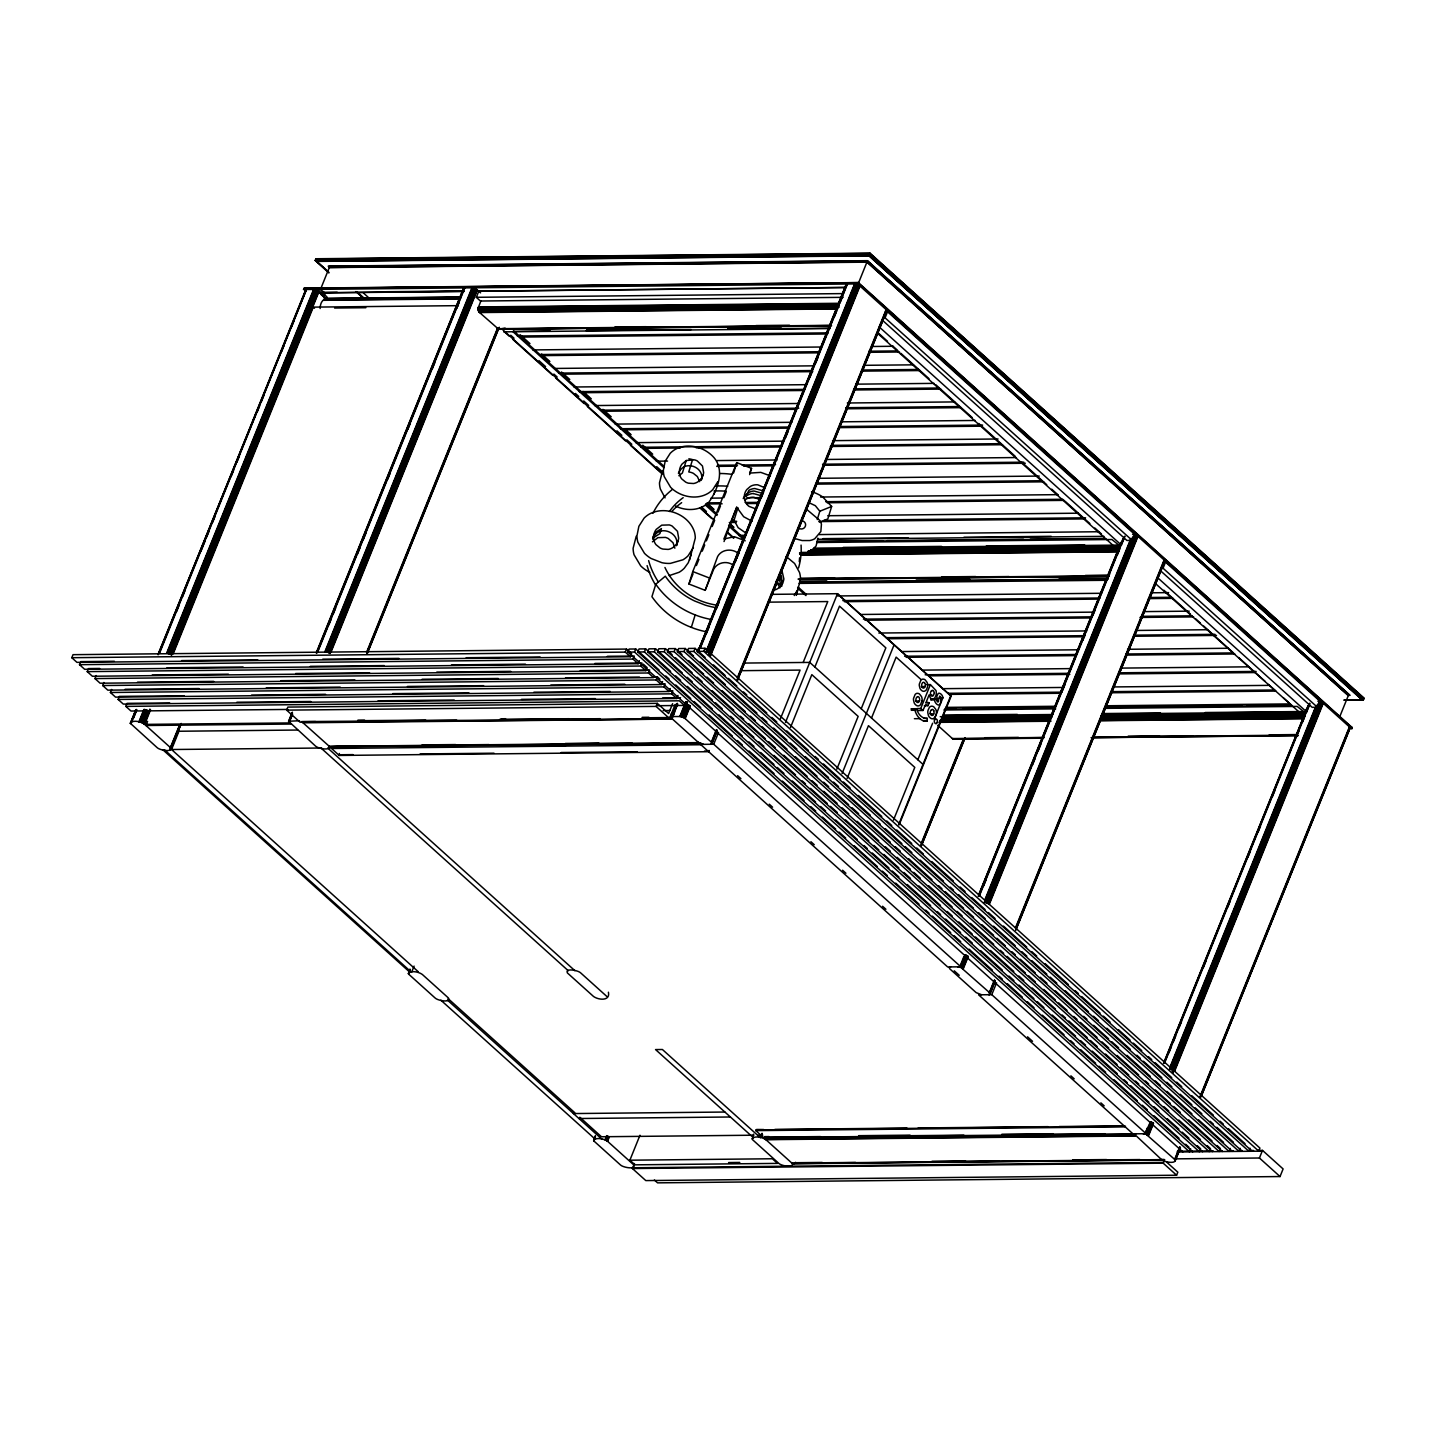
<?xml version="1.0" encoding="UTF-8"?>
<svg xmlns="http://www.w3.org/2000/svg" width="1436" height="1436" viewBox="0 0 1436 1436"><rect width="100%" height="100%" fill="white"/><g stroke="black" fill="none" stroke-linecap="round" stroke-linejoin="round"><path stroke-width="1.5" d="M796.639 591.363L796.316 595.366M830.08 325.954L498.705 329.293L478.852 311.899L478.188 307.914L480.97 300.752M799.888 553.919L1117.818 550.706L1117.657 546.165L813.171 549.234M1101.609 719.633L1303.116 717.605L1302.955 713.046L1103.099 715.074M923.456 721.249L927.082 721.213L927.243 718.341L923.617 718.377M316.405 261.514L315.884 258.749L870.019 253.149L1364.2 698.237L1362.836 700.05L1344.006 700.086M320.946 288.277L329.293 267.581L328.252 266.127L867.488 260.67L1350.037 695.293L1348.314 695.545L1339.896 716.331M676.553 545.465C679.641 533.815 662.606 525.432 655.085 534.677A15.958 14.683 17.1 0 0 652.626 538.644M781.758 586.301L781.83 581.634L780.143 577.344M782.512 583.806L781.13 575.19L779.586 580.18L781.238 586.462M328.736 745.984C331.483 751.028 318.236 748.748 315.543 746.11L288.582 721.249L299.532 720.746M700.678 743.094L698.578 742.627L671.743 718.413L671.474 713.423M691.111 554.547L688.329 562.643L684.308 568.207A27.517 25.345 17.1 0 1 679.102 572.282L669.194 575.621M700.947 744.745L331.519 748.479L339.237 755.444L708.666 751.71L709.043 750.4M857.597 283.915L858.207 282.443L1352.209 727.621L1351.779 729.003L857.597 283.915L303.445 289.516L305.635 288.169M937.331 722.057L937.008 722.846A2.1 1.418 89.4 0 1 936.398 723.439M858.189 282.587L304.217 288.151M701.648 479.57L702.545 475.406L701.001 480.396M686.228 460.525L681.974 464.133A15.419 14.198 17.1 0 0 679.479 470.326L679.39 472.588A13.068 12.027 17.1 0 0 680.072 475.926A11.147 10.249 17.1 0 0 681.759 478.96L685.708 482.137A14.647 13.48 17.1 0 0 688.382 483.178L693.48 483.519A11.147 10.267 17.1 0 0 696.819 482.442A13.068 12.027 17.1 0 0 699.637 480.468L700.427 479.642A15.419 14.198 17.1 0 0 702.814 475.819A14.45 13.301 17.1 0 0 703.622 472.57L702.473 466.018L697.268 460.902A14.557 13.409 17.1 0 0 694.593 459.861L686.228 460.525L682.387 473L678.851 475.729M692.601 459.448L688.759 471.941L690.752 472.336A14.557 13.409 17.1 0 1 693.426 473.377L697.375 476.555L699.691 481.652M716.259 607.661A70.22 64.656 17.1 0 1 705.273 605.13L694.629 600.984A70.202 64.638 17.1 0 1 680.341 592.153A72.931 67.151 17.1 0 1 665.299 576.195L655.785 584.219L651.926 596.694A81.511 75.049 17.1 0 0 666.627 612.759A83.88 77.221 17.1 0 0 669.104 614.77A81.296 74.852 17.1 0 0 688.311 626.168L694.36 628.519A81.313 74.869 17.1 0 0 706.763 631.858M676.535 545.608L677.81 541.462A14.952 13.768 17.1 0 0 678.672 538.087L677.469 531.302L672.084 526.007A15.114 13.911 17.1 0 0 669.302 524.93L661.727 525.163L656.252 529.363A15.958 14.683 17.1 0 0 653.577 536.938L653.577 538.123A13.498 12.439 17.1 0 0 654.277 541.551A11.542 10.626 17.1 0 0 656.019 544.693L660.111 547.996A15.15 13.947 17.1 0 0 662.876 549.073L668.153 549.414A11.542 10.626 17.1 0 0 671.617 548.301A13.534 12.457 17.1 0 0 674.525 546.272L676.105 544.495A15.904 14.629 17.1 0 0 677.81 541.462M689.549 559.986L695.293 538.051A26.997 24.843 17.1 0 0 694.324 531.643C688.598 514.196 665.281 505.292 649.269 514.106A27.535 25.345 17.1 0 0 644.1 518.127L638.876 526.312L636.956 535.808A28.074 25.848 17.1 0 0 637.889 542.269L644.495 553.345A31.125 28.648 17.1 0 0 651.118 558.496L661.96 562.715A30.497 28.092 17.1 0 0 670.343 563.397L682.944 559.789A27.517 25.345 17.1 0 0 688.149 555.714L693.391 547.511M675.62 506.082C684.362 510.354 695.311 510.983 703.927 506.028A26.638 24.52 17.1 0 0 708.953 502.079C717.569 489.999 725.018 470.649 714.015 457.653C704.771 447.081 687.88 442.324 675.225 449.396A26.566 24.466 17.1 0 0 670.235 453.291L665.191 461.189L663.342 470.362A27.122 24.968 17.1 0 0 664.24 476.608L670.612 487.307A30.102 27.715 17.1 0 0 677.02 492.297C686.193 497.7 698.327 498.974 707.769 493.535A26.638 24.52 17.1 0 0 712.794 489.604L717.856 481.67M732.252 564.474C726.095 560.704 717.39 562.625 713.8 568.979L705.166 590.34L688.939 584.021L692.78 571.546L736.794 462.625L751.549 468.369L749.628 474.616M733.581 473.036L736.794 462.625M691.326 627.388L695.168 614.913L692.17 613.693A81.296 74.852 17.1 0 1 672.945 602.294A83.88 77.221 17.1 0 1 670.468 600.284A81.511 75.049 17.1 0 1 655.767 584.219M705.166 590.34L717.641 556.504C721.662 549.27 731.821 548.211 738.068 553.183L740.653 547.69M724.031 541.551L736.704 507.213L743.651 516.709L752.105 521.268M745.625 532.846L738.122 527.658L734.083 520.173L737.942 507.698M735.519 561.512L737.44 555.265M817.246 519.563L819.812 511.234L815.361 505.705L809.312 502.833M796.657 594.576L800.48 578.87A27.015 24.879 17.1 0 0 799.511 572.461L794.593 563.468L786.156 556.468M811.555 491.794L815.092 492.925A35.738 32.902 17.1 0 1 822.595 496.856L831.659 506.459L827.818 518.935L819.92 522.13M867.47 260.76L858.584 282.838M868.96 255.931L870.019 253.149M339.237 755.444L339.363 753.487M708.953 751.028L704.466 751.064M714.015 494.163L714.931 491.507M867.218 261.478L329.149 266.773M71.8 657.706L73.039 654.672L626.509 649.072L631.66 653.703L630.44 656.755L76.952 662.355L71.8 657.706L625.288 652.124L630.44 656.755M639.379 660.668L638.158 663.719L84.67 669.302L79.518 664.671L80.757 661.619L114.359 661.278M643.238 664.15L647.097 667.614L645.877 670.666L92.389 676.248L87.237 671.617L88.476 668.584L99.676 668.458M94.973 678.582L648.444 672.981L653.595 677.612L100.107 683.213L94.973 678.582L96.194 675.53M662.552 681.526L661.314 684.577L107.826 690.16L102.692 685.528L103.913 682.477M670.271 688.49L669.032 691.524L115.562 697.124L110.41 692.493L111.631 689.442M677.989 695.437L676.769 698.488L123.281 704.071L118.129 699.44L119.367 696.388L184.346 695.742M287.864 709.438L130.999 711.035L125.847 706.386L127.086 703.353L169.663 702.922M130.299 723.098C132.704 719.759 140.854 721.482 144.264 724.031L170.417 747.582C173.146 752.626 159.917 750.346 157.224 747.707L130.407 723.349L135.792 709.689M158.014 654.475L306.478 289.48L159.468 653.38M130.407 723.349L136.079 709.599M158.122 654.726L305.778 289.569M130.568 723.6L136.402 709.546M159.091 653.398L306.119 289.516M131.735 722.003L136.779 709.528M133.602 717.928L136.115 711.682M176.448 611.88L178.962 605.633M182.318 597.322L184.849 591.076M200.807 551.568L205.007 541.175M206.676 537.01L209.207 530.781M212.564 522.453L215.095 516.224M231.052 476.716L233.565 470.47M236.922 462.159L239.453 455.912M257.098 412.258L259.611 406.011M261.298 401.865L263.811 395.618M281.456 351.946L283.969 345.717M291.544 326.995L294.057 320.766M138.861 721.931L143.905 709.456M166.594 653.308L313.604 289.408L316.459 290.018L319.007 291.508L172.841 653.326M139.274 721.949L144.318 709.456M167.007 653.326L314.035 289.426M139.723 721.985L144.767 709.51M167.456 653.362L314.484 289.48M140.207 722.075L145.251 709.599M167.922 653.452L314.951 289.569M140.692 722.2L145.736 709.725M168.425 653.577L315.453 289.677M141.195 722.344L146.239 709.869M168.927 653.721L315.956 289.839M141.697 722.523L146.741 710.048M169.43 653.901L316.459 290.018M142.2 722.739L147.244 710.264M169.915 654.116L316.943 290.216M142.685 722.972L147.711 710.497M170.399 654.349L317.428 290.449M143.133 723.205L148.177 710.73M170.848 654.601L317.877 290.7M143.546 723.475L148.59 711M171.279 654.852L318.289 290.969M143.941 723.744L149.811 709.187M171.656 655.121L318.684 291.239M144.264 724.031L150.152 709.474M150.547 709.869L144.677 724.39L289.821 722.936M173.2 653.811L313.281 307.124L458.407 305.653M147.585 721.357L145.916 725.503L291.041 724.049M324.374 296.337L324.985 294.811M320.138 308.525C320.533 292.208 337.747 303.84 316.638 289.39L317.859 287.918L324.213 292.37M170.417 747.582L179.662 724.713M169.753 749.736L179.949 724.983M170.13 749.718L180.164 725.252M170.453 749.664L181.169 723.439M170.74 749.574L181.277 723.69M418.163 971.651L171.548 749.52L178.926 731.247L297.683 730.044M315.633 721.572L302.206 721.716L303.014 722.793L672.443 719.059L300.016 722.182L286.644 710.138L287.864 707.086L657.293 703.353L668.62 713.548L672.622 703.658M288.582 721.249L292.064 712.543M316.315 652.644L463.451 288.349L464.815 287.882L317.787 651.782M288.726 721.752L292.441 712.256M316.441 653.129L463.828 288.062M288.887 722.003L292.244 713.692M316.62 653.38L464.115 287.972M289.695 720.423L292.477 713.961M317.41 651.8L464.438 287.9M290.072 720.405L292.585 714.159M328.88 624.822L331.411 618.593M333.08 614.428L335.611 608.2M357.456 554.134L359.969 547.888M363.326 539.577L365.857 533.33M387.702 479.265L390.215 473.036M407.86 429.364L410.373 423.135M432.218 369.07L434.749 362.823M456.594 308.758L459.107 302.529M324.913 651.711L471.941 287.81L476.196 289.103L480.611 292.854M325.326 651.729L472.354 287.828M325.775 651.764L472.803 287.882M326.259 651.854L473.288 287.972M326.744 651.98L473.772 288.08M327.246 652.124L474.275 288.241M327.749 652.303L474.777 288.421M328.252 652.518L475.28 288.618M328.736 652.752L475.747 288.851M329.185 653.003L476.196 289.103M329.598 653.254L476.626 289.372M329.975 653.524L477.003 289.641M331.16 651.729L477.344 289.91M843.147 297.342L480.432 301.021L476.321 297.306L478.78 291.221M366.557 652.411L497.61 328.018M366.826 652.68L497.897 328.305M367.06 652.967L498.166 328.09M367.221 653.218L498.759 327.929M367.329 653.488L499.261 327.246M408.291 973.482C410.696 970.144 418.845 971.867 422.274 974.416L448.409 997.966C451.155 1003.01 437.908 1000.73 435.216 998.092L408.793 974.272L409.942 969.085M408.398 973.734L410.068 969.569M408.56 973.985L410.247 969.838M414.089 966.105L411.558 972.334L164.476 749.789M625.288 652.124L626.509 649.072M1182.833 1151.887L627.927 652.088L629.147 649.054L635.753 648.982L659.088 670.002M627.927 652.088L634.515 652.034L635.753 648.982M79.518 664.671L633.007 659.07L634.227 656.037L607.338 656.306M1192.742 1151.798L637.817 651.998L639.056 648.946L645.644 648.875L670.648 671.402M637.817 651.998L644.423 651.926L645.644 648.875M87.237 671.617L640.725 666.035L641.964 662.983L594.899 663.45M1202.632 1151.69L647.708 651.89L648.946 648.839L655.534 648.785L682.208 672.802M647.708 651.89L654.313 651.818L655.534 648.785M648.444 672.981L649.682 669.93L580.216 670.648M1212.523 1151.582L657.616 651.8L658.837 648.749L665.442 648.677L672.102 654.69M688.939 584.021L693.085 573.754M696.406 565.533L698.901 559.376M702.222 551.155L704.717 544.98M706.368 540.869L708.863 534.713M712.184 526.491L714.679 520.317M718 512.096L720.495 505.939M723.816 497.718L726.311 491.543M657.616 651.8L664.204 651.729L665.442 648.677M102.692 685.528L656.162 679.946L657.401 676.894L659.968 679.21M1222.431 1151.493L667.507 651.693L668.727 648.641L675.333 648.587L681.992 654.583M667.507 651.693L674.094 651.621L675.333 648.587M1232.321 1151.385L677.397 651.585L678.636 648.551L685.223 648.48L693.552 655.983M751.549 468.369L749.628 473.108L760.775 472.372L770.45 475.89M110.41 692.493L663.899 686.893L665.119 683.841L660.632 683.895M286.644 710.138L656.072 706.404L657.293 703.353M736.704 507.213L723.852 539.021L734.388 536.705L744.063 540.349M677.397 651.585L684.003 651.531L685.223 648.48M1242.212 1151.295L687.288 651.495L688.526 648.444L695.114 648.372L705.112 657.383M118.129 699.44L671.617 693.839L672.838 690.806L668.368 690.842M687.288 651.495L693.893 651.423L695.114 648.372M697.196 651.388L698.417 648.354L705.022 648.282L1259.928 1148.082L1258.708 1151.116L703.784 651.334L697.196 651.388L1252.102 1151.187M671.204 717.39L676.374 704.52M698.093 650.849L846.073 284.472L847.437 284.023L700.409 647.905M671.348 717.874L677.236 703.317M697.752 652.249L846.45 284.202M671.51 718.144L677.397 703.586M698.022 652.159L846.737 284.095M677.361 704.071L671.743 718.413L671.294 717.049L672.694 716.528L680.682 716.528L684.505 718.018L711.646 742.394L712.148 743.633L710.694 744.279M700.032 647.941L847.06 284.041M672.694 716.528L677.738 704.053M672.03 718.7L674.543 712.453M706.476 633.438L708.989 627.209M716.546 608.487L719.077 602.258M736.704 558.586L739.235 552.339M761.08 498.274L763.593 492.045M785.438 437.98L787.969 431.733M809.796 377.668L812.327 371.439M815.684 363.129L818.197 356.882M834.172 317.374L836.685 311.127M840.042 302.816L842.573 296.588M703.784 651.334L705.022 648.282M679.82 716.456L685.69 701.899M705.866 651.998L854.564 283.951L857.4 284.543L859.967 286.051L710.425 656.18M680.233 716.474L686.103 701.917M706.279 652.016L854.976 283.969M680.682 716.528L686.57 701.971M706.727 652.07L855.425 284.005M681.149 716.618L687.036 702.06M707.194 652.141L855.91 284.095M681.651 716.726L687.521 702.168M707.697 652.267L856.394 284.22M682.154 716.887L687.198 704.412M708.199 652.429L856.897 284.364M682.656 717.067L687.7 704.591M708.702 652.608L857.4 284.543M683.141 717.264L688.185 704.789M708.343 654.888L857.902 284.759M683.626 717.497L688.67 705.022M708.828 655.121L858.369 284.992M684.075 717.749L689.118 705.273M710.12 653.29L858.818 285.243M684.505 718.018L689.549 705.543M709.707 655.624L859.249 285.495M684.882 718.287L689.926 705.812M710.084 655.911L859.625 285.764M685.223 718.556L690.249 706.081M606.746 996.369L580.593 972.818C577.9 970.18 564.671 967.9 567.399 972.944L593.553 996.494C598.866 1000.264 610.444 1001.089 608.415 992.204M711.358 742.107L716.402 729.632M737.404 677.648L886.12 309.602L886.892 311.127L885.438 311.774M711.646 742.394L716.69 729.919M737.422 678.815L886.389 309.889M711.879 742.663L716.923 730.188M737.081 680.287L886.622 310.158M711.412 744.189L717.085 730.457M737.242 680.556L886.784 310.427M711.897 743.974L717.192 730.709M737.35 680.808L886.892 310.679M957.812 966.841L960.648 967.451L965.692 954.976L960.846 966.805L947.652 966.949L700.535 744.386L713.728 744.243L718.538 732.378M593.589 1140.363C595.994 1137.043 604.143 1138.748 607.554 1141.297L633.707 1164.847C636.435 1169.891 623.206 1167.612 620.514 1164.991L594.073 1141.153L595.348 1135.571M593.696 1140.615L595.366 1136.45M593.858 1140.884L595.527 1136.72M604.987 1139.807L606.674 1135.643M605.489 1140.005L607.177 1135.84M605.974 1140.238L607.643 1136.073M606.423 1140.489L608.092 1136.325M606.836 1140.74L608.523 1136.594M607.231 1141.028L608.9 1136.863M607.554 1141.297L609.241 1137.132M780.394 718.826L800.085 670.091L740.707 670.684M803.155 662.481L827.764 601.558L768.404 602.151M785.474 722.452L837.493 593.696L951.17 696.065L899.133 824.82M790.5 727.46L811.825 674.651L858.154 716.385L836.829 769.175M814.894 667.04L839.521 606.136L885.85 647.851L861.223 708.774M629.883 1160.198L772.371 1158.762L777.522 1163.393L635.035 1164.829L629.883 1160.198L639.971 1135.23M1166.499 1161.975L1177.825 1172.189L1176.605 1175.222L645.805 1180.589L632.432 1168.545L634.461 1163.519M842.052 773.627L894.072 644.872M847.114 778.456L868.457 725.665L914.786 767.38L893.443 820.189M871.526 718.036L896.136 657.132L920.961 679.479M917.101 708.54L920.727 708.504L930.384 684.595L935.913 690.429A4.9 3.285 89.4 0 1 936.254 691.937L936.218 694.073A6.641 4.47 89.4 0 1 935.859 695.67A7.126 4.793 89.4 0 1 934.692 697.896L934.387 698.237A5.672 3.805 89.4 0 1 933.436 698.973L930.582 698.417L929.074 694.952L926.256 701.935L929.2 702.886L927.943 705.686L924.317 705.722M917.514 710.533L922.935 710.479L925.376 705.076A3.141 2.1 89.4 0 1 926.005 704.681L927.943 705.686M751.908 1138.766C754.438 1135.553 762.426 1137.115 765.891 1139.699L792.026 1163.25C794.772 1168.276 781.525 1166.032 778.833 1163.393L752.41 1139.556L753.577 1134.153M1132.95 1133.83L978.58 994.807L991.773 994.681L1146.143 1133.704L763.521 1137.563L755.803 1130.617L756.557 1129.468L763.701 1129.54M761.906 1133.435L760.218 1137.599L662.409 1049.501L655.552 1049.572L753.361 1137.671M760.488 1137.599L762.157 1133.435M917.855 759.77L932.628 723.223M934.262 719.167L942.465 698.847M898.667 824.641L950.686 695.868L837.439 593.876M921.409 843.022L963.412 739.055M920.853 845.391L963.7 739.343M921.086 845.66L963.933 739.612M921.248 845.93L964.938 737.799M921.732 845.014L965.046 738.05M1118.249 544.621L1111.913 539.523L816.725 542.503M978.616 895.005L1119.883 545.267M978.275 896.387L1120.726 544.065M978.544 896.297L1123.042 538.644M978.867 896.244L1123.383 538.59M979.244 896.226L1124.585 536.49M983.624 885.904L986.137 879.658M1002.113 840.15L1006.313 829.757M1007.982 825.61L1010.513 819.364M1032.358 765.298L1034.871 759.07M1038.228 750.741L1040.759 744.512M1062.604 690.447L1065.117 684.2M1082.762 640.528L1085.275 634.299M1092.85 615.577L1095.363 609.349M1107.12 580.234L1109.651 574.005M1117.208 555.283L1119.721 549.037M813.943 548.139L1121.39 545.07L1124.98 536.184M984.701 900.3L1130.886 538.482M984.27 902.4L1131.299 538.5M984.719 902.454L1131.747 538.554M985.204 902.526L1133.058 536.561M959.643 967.11L963.843 956.717M985.688 902.652L1134.637 534.318L887.52 311.738L885.061 317.841L1132.178 540.403L1126.901 540.457L883.104 320.874M960.145 967.272L965.189 954.796M986.191 902.813L1135.391 534.928L1137.958 536.436L989.26 904.483M986.694 902.993L1135.391 534.928M988.704 994.663L990.158 994.017L989.368 992.491L961.151 967.649L966.195 955.173M987.196 903.19L1135.894 535.143M961.617 967.882L966.661 955.407M987.663 903.423L1136.379 535.377M962.084 968.133L967.11 955.658M988.13 903.675L1136.827 535.628M962.497 968.402L967.541 955.927M988.542 903.926L1137.24 535.879M962.874 968.672L967.918 956.197M988.919 904.213L1137.617 536.149M963.215 968.941L968.259 956.466M989.368 992.491L994.412 980.016M1015.414 928.033L1164.111 559.986L1164.901 561.512L1163.824 562.122M989.655 992.779L994.681 980.303M1015.683 928.32L1164.399 560.273M989.081 994.645L994.915 980.573M1015.916 928.589L1164.614 560.543M989.404 994.574L995.076 980.842M1015.719 930.025L1164.793 560.812M989.907 994.358L995.184 981.093M1015.934 929.9L1164.883 561.063M991.773 994.681L996.584 982.798M1298.377 711.358L1155.316 583.429M1303.565 711.52L1297.211 706.422L1104.894 708.361M1163.555 1063.286L1308.07 705.632M1163.842 1063.178L1308.34 705.525M1164.165 1063.125L1309.506 703.389M1164.542 1063.107L1309.883 703.371M1168.922 1052.785L1171.435 1046.557M1173.122 1042.392L1175.635 1036.164M1178.992 1027.835L1181.523 1021.606M1203.368 967.541L1205.881 961.294M1227.726 907.229L1230.239 901M1247.884 857.328L1250.415 851.099M1257.972 832.377L1260.485 826.131M1272.26 797.034L1274.773 790.787M1296.618 736.722L1299.131 730.493M1302.506 722.164L1305.019 715.936M1102.13 714.015L1306.688 711.951L1309.56 704.843M1169.981 1067.199L1315.322 707.463M1169.568 1069.282L1316.579 705.399M1170.017 1069.335L1317.027 705.435M1170.484 1069.425L1318.356 703.443M1143.11 1133.74L1144.941 1134.009L1147.454 1127.763M1170.986 1069.533L1319.684 701.486L1320.689 701.827L1323.256 703.317L1174.558 1071.364M1317.458 707.284L1319.917 701.199L1165.511 562.122L1163.052 568.225L1317.458 707.284L1312.181 707.338L1161.096 571.259M1144.941 1134.009L1150.487 1121.678M1171.489 1069.694L1320.187 701.648M1145.443 1134.153L1150.936 1121.821M1171.991 1069.874L1320.689 701.827M1134.171 1133.937L1161.455 1159.516C1164.201 1162.173 1177.269 1164.363 1174.648 1159.39L1146.431 1134.548L1151.475 1122.072M1172.476 1070.089L1321.192 702.024M1146.915 1134.763L1151.959 1122.288M1172.117 1072.387L1321.658 702.258M1147.364 1135.014L1152.408 1122.539M1172.566 1072.638L1322.107 702.509M1147.795 1135.284L1152.839 1122.808M1172.997 1072.907L1322.538 702.778M1148.172 1135.553L1153.216 1123.078M1174.217 1071.094L1322.915 703.048M1148.513 1135.84L1153.539 1123.365M632.432 1168.545L1163.214 1163.178L1164.668 1159.57M1174.648 1159.39L1179.692 1146.915M1199.868 1096.996L1349.409 726.867L1350.181 728.393L1349.104 729.021M1174.935 1159.66L1179.979 1147.185M1200.137 1097.283L1349.678 727.154M1175.169 1159.947L1180.212 1147.454M1201.214 1095.471L1349.912 727.424M1175.33 1160.198L1180.374 1147.723M1201.376 1095.74L1350.073 727.693M1174.971 1161.383L1180.482 1147.974M1201.017 1096.907L1350.181 727.944M1190.659 1148.782L1189.439 1151.816L634.515 652.034M1230.257 1148.387L1229.019 1151.421L674.094 651.621M1240.148 1148.279L1238.909 1151.331L684.003 651.531M1250.038 1148.172L1248.817 1151.223L693.893 651.423M1174.451 1158.87L1259.426 1158.008L1262.513 1150.398L1283.102 1168.94L1280.032 1176.551L657.544 1182.851L654.367 1179.997M858.046 282.82L1352.173 728.016M662.517 471.116L659.483 482.837A27.122 24.968 17.1 0 0 660.38 489.084L665.048 497.861M636.256 536.149L633.114 548.283A28.074 25.848 17.1 0 0 634.048 554.745L640.653 565.82A31.125 28.648 17.1 0 0 647.277 570.972L649.808 572.336M798.578 588.347L794.252 595.545M846.073 284.472L846.486 285.908M675.243 704.376L669.445 718.449L656.072 706.404M1161.455 1159.516L1164.219 1159.606L792.026 1163.25L793.767 1163.824L795.616 1162.316M652.411 541.839L657.867 537.656L665.46 537.405A15.114 13.911 17.1 0 1 668.243 538.5L673.035 542.754L674.866 548.193M933.22 695.527L933.364 695.347A3.41 2.298 89.4 0 0 934.136 693.283M927.243 718.359A15.796 10.626 89.4 0 1 916.527 708.702L914.911 710.246L911.286 710.281M1363.428 699.853L869.408 254.71L315.31 260.311L328.629 272.427M744.62 500.284L746.487 498.938A12.296 11.308 17.1 0 1 750.902 497.377L752.105 497.251A10.321 9.513 17.1 0 1 754.008 497.323L760.308 499.764M305.509 289.659L305.15 290.826M933.938 718.305L933.167 718.664A6.282 4.218 89.4 0 1 932.377 718.772A6.677 4.487 89.4 0 1 930.761 718.323L929.613 717.39A6.857 4.613 89.4 0 1 928.464 715.577L927.8 712.794A6.157 4.146 89.4 0 1 927.853 711.269A5.69 3.823 89.4 0 1 928.033 710.335L929.415 707.374A6.049 4.057 89.4 0 1 930.295 706.62A5.564 3.752 89.4 0 1 931.443 706.189L932.646 706.297A7.18 4.829 89.4 0 1 933.849 706.925L935.751 709.366A6.067 4.075 89.4 0 1 936.272 710.982L936.434 712.13A6.067 4.075 89.4 0 1 936.398 713.836A5.582 3.752 89.4 0 1 936.218 714.572L935.285 716.887A5.708 3.841 89.4 0 1 934.818 717.533M954.832 738.876L952.391 738.553L937.726 725.342M819.812 511.234L831.659 506.459M930.851 700.104L936.416 699.296L936.81 700.678A3.375 2.28 89.4 0 0 937.564 701.791A1.939 1.31 89.4 0 0 937.995 702.024L938.713 700.965L937.277 698.488A3.698 2.477 89.4 0 1 936.882 697.429A2.944 1.975 89.4 0 1 936.775 696.55L938.157 693.516A3.59 2.405 89.4 0 1 938.947 693.265A4.811 3.231 89.4 0 1 939.754 693.373L940.024 693.48A6.444 4.344 89.4 0 1 941.047 694.144A7.88 5.295 89.4 0 1 942.321 695.76L943.093 697.824L937.582 698.596M1362.997 700.014L869.193 255.267L315.507 260.849M923.33 682.369L923.689 682.369A2.477 1.669 89.4 0 1 924.335 682.674M498.705 329.293L505.149 328.108M950.686 966.913L949.232 967.559L949.735 968.797L976.175 992.635L981.578 994.735M1135.984 1133.812L1134.53 1134.458L1135.32 1135.966L765.891 1139.699L764.562 1136.63L769.032 1136.594M315.758 259.054L869.893 253.454L1364.074 698.542M315.328 260.167L869.498 254.441L1363.626 699.655M315.884 261.226L869.049 255.644L1362.459 700.05M316.225 261.424L868.977 255.841L1362.279 700.014M328.772 266.396L867.398 260.957L1349.463 695.15M329.293 267.06L867.164 261.621L1348.637 695.275M329.329 267.455L867.057 261.89L1348.314 695.545L866.949 262.16L329.293 267.581M303.911 288.421L858.118 282.623M303.858 288.528L857.992 282.928M321.502 292.388L337.191 292.226M386.481 291.723L462.643 290.969M319.725 292.747L462.93 291.311M476.357 291.167L845.535 287.433M318.433 292.926L464.205 291.454M476.483 291.239L845.966 287.505M325.523 298.365L460.202 297.037M324.823 298.616L461.028 297.234M324.5 298.832L461.225 297.575M476.321 297.306L843.506 293.59M324.195 299.119L460.382 297.755M323.908 299.478L460.112 298.096M323.674 299.873L459.879 298.491M323.459 300.303L459.897 298.921M334.606 308.022L365.857 307.717M478.475 306.927L839.198 303.283M478.314 307.412L838.786 303.768M478.188 307.914L838.66 304.27M478.116 308.435L838.588 304.791M478.08 308.973L838.552 305.329M478.098 309.494L838.57 305.868M478.17 310.032L838.642 306.389M478.278 310.535L838.75 306.891M478.421 311.02L838.893 307.394M478.619 311.486L836.865 307.86M478.852 311.899L837.098 308.273M479.121 312.258L837.367 308.632M479.427 312.563L837.655 308.937M614.859 327.013L646.2 326.69M755.91 325.577L789.495 325.236M497.341 328.7L830.941 325.326M497.664 328.952L831.264 325.577M498.005 329.131L831.606 325.757M609.205 329.329L615.918 329.275M750.095 327.911L756.808 327.839M586.857 329.831L615.936 329.454M727.747 328.413L756.826 328.036M586.785 330.101L640.456 329.562M727.675 328.682L781.346 328.126M514.483 331.357L550.257 330.998M586.05 330.621L691.147 329.562M729.165 329.185L827.567 328.18M503.677 331.842L830.17 328.557M517.391 336.006L828.231 332.865M521.16 337.083L827.513 333.978M532.846 349.917L821.32 347.009M872.747 346.489L892.869 346.273M540.223 354.53L819.759 351.712M868.96 351.21L898.021 350.923M541.749 355.625L819.041 352.825M870.467 352.305L899.546 351.999M555.66 368.442L812.83 365.839M864.275 365.318L913.458 364.834M558.568 373.109L811.268 370.542M862.713 370.021L918.609 369.465M564.563 374.15L812.794 371.637M861.995 371.134L920.135 370.56M574.023 387.002L806.583 384.668M855.784 384.166L934.064 383.376M579.175 391.651L805.022 389.371M854.223 388.869L939.198 388.007M582.926 392.71L804.322 390.484M853.505 389.982L940.724 389.102M594.612 405.562L798.111 403.498M847.312 402.995L954.653 401.918M601.989 410.175L798.793 408.183M845.75 407.698L959.787 406.55M603.515 411.252L795.831 409.314M847.276 408.793L961.312 407.644M615.2 424.105L791.864 422.31M841.065 421.825L975.241 420.461M620.352 428.736L788.059 427.048M839.504 426.528L982.619 425.074M626.347 429.777L789.585 428.125M838.786 427.641L981.901 426.187M635.789 442.647L783.392 441.157M832.575 440.655L998.056 438.985M640.941 447.278L781.83 445.86M833.257 445.339L1000.982 443.652M644.692 448.355L680.485 447.996M696.137 447.835L781.112 446.973M830.313 446.47L1002.49 444.729M656.378 461.189L667.56 461.082M716.761 460.579L777.145 459.969M826.346 459.466L1016.419 457.546M717.444 465.264L737.565 465.067M742.035 465.013L775.584 464.672M822.541 464.205L1023.796 462.177M716.726 466.377L736.847 466.179M743.561 466.108L772.622 465.803M824.067 465.282L1025.322 463.254M817.856 478.314L1039.251 476.07M816.294 483.017L1042.159 480.737M815.576 484.129L1043.685 481.832M710.982 498.148L722.164 498.041M746.756 497.789L760.183 497.646M820.548 497.035L1057.596 494.648M707.176 502.869L720.603 502.744M745.194 502.492L758.621 502.349M825.7 501.685L1062.748 499.279M706.476 503.982L722.129 503.821M746.72 503.569L757.903 503.462M827.226 502.762L1064.273 500.374M827.728 515.721L1078.185 513.19M732.252 521.376L736.722 521.322M823.941 520.442L1085.58 517.804M729.291 522.507L736.004 522.435M818.753 521.609L1084.862 518.917M738.75 535.377L745.446 535.305M819.256 534.569L1098.773 531.733M823.079 538.644L908.055 537.782M963.969 537.226L1051.188 536.328M817.694 539.272L1103.925 536.364M817.748 541.354L882.601 540.708M887.071 540.654L1023.491 539.272M1030.204 539.218L1103.997 538.464M817.102 541.605L1105.576 538.68M843.201 547.403L941.585 546.398M986.317 545.949L1084.701 544.962M810.766 549.737L1117.495 546.631M810.64 550.239L1117.37 547.134M808.324 550.778L1117.298 547.672M808.288 551.316L1117.262 548.193M808.306 551.855L1117.298 548.731M801.665 552.447L1117.352 549.27M799.529 552.986L1117.459 549.773M799.69 553.47L1117.621 550.257M800.121 554.332L1118.052 551.119M800.39 554.709L1118.321 551.496M800.678 555.014L1118.608 551.801M801.055 578.313L834.639 577.972M942.124 576.895L975.708 576.554M1085.401 575.441L1107.802 575.226M800.785 578.672L867.954 577.99M941.837 577.236L1009.005 576.554M1085.131 575.782L1107.515 575.567M799.96 578.834L1108.933 575.71M798.039 579.103L1108.789 576.213M798.739 579.408L1108.43 576.303M799.942 581.131L826.777 580.862M916.222 579.965L969.892 579.408M1059.337 578.511L1106.294 578.044M799.565 582.047L1108.161 578.923M799.87 582.28L1106.223 579.175M799.152 583.393L1105.523 580.288M771.06 594.36L837.493 593.696M837.673 595.958L1101.556 593.283M1150.739 592.799L1168.635 592.619M842.824 600.589L1099.994 598.004M1149.177 597.502L1171.543 597.268M844.332 601.684L1099.276 599.099M1148.477 598.615L1173.068 598.363M860.505 614.482L1093.065 612.131M1144.492 611.61L1189.223 611.162M863.413 619.131L1091.504 616.834M1142.93 616.313L1192.131 615.811M864.939 620.226L1090.786 617.947M1139.987 617.444L1193.657 616.906M878.85 633.043L1086.819 630.942M1136.02 630.458L1207.586 629.722M886.227 637.656L1083.031 635.681M1134.458 635.161L1214.964 634.335M887.753 638.751L1084.539 636.758M1133.74 636.274L1216.489 635.43M901.682 651.567L1078.346 649.79M1127.547 649.287L1228.175 648.264M181.582 660.596L257.78 659.824M322.759 659.178L398.957 658.406M466.179 657.724L540.115 656.988M904.59 656.234L1076.785 654.493M1125.986 653.99L1233.327 652.913M906.116 657.311L1076.067 655.606M1127.493 655.085L1234.834 653.99M166.899 667.776L243.097 667.004M310.32 666.34L384.256 665.586M451.478 664.904L525.432 664.168M743.794 663.073L809.76 662.409L923.007 764.401M152.216 674.956L228.396 674.202M295.636 673.52L369.573 672.766M436.795 672.084L510.749 671.348M922.271 670.109L1069.856 668.62M1121.301 668.099L1248.764 666.825M137.533 682.136L213.713 681.382M280.935 680.7L354.889 679.946M422.112 679.264L498.31 678.492M565.533 677.828L639.469 677.074M652.913 676.93L657.401 676.894M925.179 674.776L1068.294 673.322M1119.739 672.802L1256.141 671.438M928.93 675.835L1069.82 674.417M1119.021 673.915L1255.423 672.551M125.076 689.298L199.03 688.562M266.252 687.88L340.206 687.126M407.429 686.444L483.609 685.672M550.832 685.008L624.786 684.254M926.758 684.631L930.384 684.595M921.373 686.605L924.999 686.57M251.569 695.06L325.523 694.306M392.746 693.624L468.926 692.87M533.905 692.206L610.103 691.434M942.86 688.67L1063.609 687.449M1112.81 686.946L1269.352 685.367M948.011 693.301L1062.048 692.152M1111.249 691.649L1274.504 689.998M949.537 694.378L1061.348 693.265M1110.531 692.762L1276.03 691.093M236.886 702.24L310.822 701.486M378.045 700.804L454.243 700.05M521.465 699.368L595.419 698.614M662.642 697.932L680.556 697.752M929.738 695.383L933.364 695.347M941.208 698.56L940.849 697.393A2.926 1.975 89.4 0 0 940.203 696.478L940.059 696.352A2.19 1.472 89.4 0 0 939.593 696.155L939.431 697.86L943.093 697.824M125.847 706.386L679.336 700.804L684.487 705.435L657.598 705.704M930.995 699.35L936.416 699.296M915.773 701.055L919.399 701.019A3.303 2.226 89.4 0 0 919.704 699.709M925.574 702.922L929.2 702.886M1344.186 700.14L1363.303 699.924L869.301 254.98L315.364 260.58L328.916 272.966M945.552 707.392L1055.137 706.279M1106.564 705.758L1289.941 703.909M663.145 710.587L669.858 710.515M916.545 708.702L911.106 708.756A15.796 10.626 89.4 0 0 911.268 709.33M1233.614 705.561L1238.065 705.507M944.906 708.828L956.089 708.72M962.802 708.648L1054.491 707.733M1105.917 707.212L1242.32 705.83M1246.807 705.794L1289.295 705.363M946.486 709.043L1053.827 707.966M1105.253 707.445L1290.874 705.579M943.883 709.994L1055.693 708.863M930.097 713.925L933.705 713.889A3.303 2.226 89.4 0 0 934.01 712.579A2.836 1.903 89.4 0 0 933.992 711.771A2.657 1.777 89.4 0 0 933.831 711L933.723 710.766M357.833 720.208L364.547 720.136M501.128 718.772L505.598 718.718M642.179 717.336L648.892 717.264M357.977 720.692L425.72 720.154M499.602 719.418L568.997 718.718M642.341 717.82L671.438 717.533M943.524 715.164L1017.334 714.41M1102.31 713.566L1160.45 712.974M1205.181 712.525L1301.339 711.556M358.174 721.159L456.702 720.154M501.469 719.705L599.997 718.7M642.538 718.269L671.635 717.982M943.344 715.613L1052.929 714.518M301.452 721.608L672.138 718.754M940.221 716.708L1051.78 715.577M942.321 717.174L1052.032 716.061M1101.286 715.559L1302.793 713.53M942.195 717.677L1051.906 716.564M1101.161 716.061L1302.667 714.033M942.124 718.197L1051.834 717.085M1101.089 716.582L1302.596 714.554M914.391 718.7L919.812 718.646M942.088 718.736L1049.554 717.641M1101.053 717.12L1302.56 715.092M942.106 719.256L1049.572 718.179M1101.071 717.659L1302.578 715.613M942.178 719.795L1049.644 718.7M1101.143 718.179L1302.649 716.151M940.042 720.333L1049.752 719.221M1101.25 718.7L1302.757 716.654M940.203 720.818L1049.913 719.705M1101.412 719.185L1302.919 717.156M940.4 721.267L1050.111 720.154M940.634 721.68L1050.344 720.567M1099.599 720.064L1303.35 718.018M940.903 722.039L1050.613 720.926M1099.868 720.441L1303.601 718.377M938.947 722.362L1050.901 721.231M1100.155 720.746L1303.906 718.682M984.827 737.727L1018.411 737.386M1128.122 736.273L1159.48 735.95M1269.191 734.855L1296.044 734.568M986.801 738.05L1042.769 737.476M1127.852 736.614L1192.777 735.968M1271.147 735.16L1295.775 734.927M952.391 738.553L1044.187 737.619M1093.442 737.117L1297.193 735.07M952.714 738.804L1042.608 738.086M1091.055 737.655L1297.857 735.501M953.396 739.091L1042.967 738.194M1092.222 737.691L1298.198 735.609M422.058 744.907L455.643 744.566M565.335 743.471L598.92 743.13M347.889 746.002L329.813 746.792L302.601 722.434M424.015 745.23L488.94 744.584M565.066 743.812L632.235 743.13M329.149 746.343L698.578 742.627M329.472 746.594L699.242 743.058M330.172 746.899L700.319 743.202M171.548 749.52L321.664 748.012M328.395 747.941L332.883 747.887M406.819 747.151L424.751 746.971M550.221 745.697L565.91 745.535M691.398 744.261L700.355 744.171M339.524 754.762L352.951 754.618M420.12 753.936L494.002 753.2M561.171 752.518L637.297 751.746M573.431 1113.564L724.893 1112.038M578.923 1118.518L730.403 1116.993M774.884 1129.414L906.978 1128.086M918.178 1127.978L1048.047 1126.65M1059.229 1126.542L1124.173 1125.896M756.072 1129.935L1125.501 1126.201M755.803 1130.617L1125.232 1126.883M753.846 1135.212L601.469 1136.756L579.821 1117.244M758.334 1135.158L762.803 1135.122M858.602 1135.679L910.083 1135.158M1001.897 1134.243L1053.378 1133.722M764.616 1137.168L820.602 1136.594M858.656 1136.217L963.897 1135.158M1001.951 1134.763L1104.948 1133.722M764.885 1138.156L1134.314 1134.422M765.083 1138.622L1134.512 1134.889M765.316 1139.035L1134.745 1135.302M765.585 1139.394L1135.014 1135.661M1177.43 1151.259L1213.24 1150.9M1217.728 1150.846L1222.198 1150.81M1228.929 1150.739L1233.398 1150.685M1237.886 1150.649L1242.355 1150.595M1249.069 1150.541L1253.556 1150.487M1258.026 1150.433L1262.513 1150.398M1177.215 1152.013L1262.208 1151.151M728.59 1162.568L739.791 1162.442M795.365 1162.711L822.236 1162.442M931.946 1161.329L965.53 1160.988M1072.997 1159.911L1106.582 1159.57M795.095 1163.052L855.551 1162.442M931.677 1161.688L998.846 1161.006M1072.728 1160.252L1139.897 1159.57M792.349 1163.501L1163.896 1159.839M793.049 1163.806L1163.555 1160.001M632.737 1167.773L1163.519 1162.406M1132.555 534.336L1134.889 534.748M1317.853 701.217L1319.684 701.486M703.568 744.351L698.165 742.25M800.229 553.255L805.829 553.022A15.724 14.468 17.1 0 0 810.873 551.245L816.097 545.967L817.874 538.105M753.272 493.517L760.918 495.653M756.054 508.954L749.125 506.441A10.034 9.244 17.1 0 1 747.707 505.221L746.899 504.305A12.278 11.308 17.1 0 1 744.781 500.213L744.369 495.671A13.696 12.619 17.1 0 1 746.864 489.479L750.346 486.463A12.296 11.308 17.1 0 1 754.744 484.901L755.964 484.776A10.321 9.513 17.1 0 1 757.849 484.847L764.652 487.684M688.849 458.802L691.542 459.287M798.452 528.089C804.537 531.823 809.15 522.937 801.97 520.55M794.575 538.518L802.132 540.546L809.671 540.546A15.724 14.468 17.1 0 0 814.733 538.769L820.853 531.553L821.428 524.248A14.145 13.014 17.1 0 0 819.741 520.406L806.188 508.936M695.168 614.913L698.201 616.044A81.313 74.869 17.1 0 0 710.623 619.365M732.863 519.706L734.083 520.173M692.78 571.546L709.025 577.864M1351.132 726.562L1352.209 727.621M762.462 490.663L754.798 488.527A12.368 11.398 17.1 0 0 748.838 490.412L746.056 496.317L747.312 495.402A12.368 11.398 17.1 0 1 753.272 493.517M761.69 493.158L754.044 491.022A12.439 11.452 17.1 0 0 747.456 493.338L745.715 494.864A13.732 12.637 17.1 0 0 743.238 498.633M867.308 261.208L1349.104 695.15M879.263 326.977L1121.39 545.07M1157.254 577.362L1306.688 711.951M877.593 332.362L887.538 341.319M892.51 345.789L897.482 350.276M900.803 353.274L929.002 378.655M935.644 384.633L972.118 417.499M978.76 423.476L1015.234 456.325M1021.876 462.302L1046.754 484.722M1051.726 489.191L1058.368 495.169M1064.991 501.146L1089.87 523.548M1094.842 528.035L1101.484 534.012M1163.896 590.232L1190.462 614.159M1195.452 618.629L1200.424 623.116M1203.745 626.114L1233.632 653.039M1238.622 657.509L1265.17 681.436M1268.491 684.433L1275.132 690.411M1283.443 697.896L1291.736 705.363M877.306 333.044L1112.81 545.141M520.029 334.66L529.974 343.617M541.587 354.064L549.88 361.531M561.476 371.996L569.769 379.463M583.034 391.418L591.327 398.885M602.94 409.332L611.233 416.799M624.498 428.754L631.14 434.731M642.754 445.196L652.698 454.153M707.427 503.444L714.069 509.421M730.655 524.355L733.958 527.335M524.068 339.147L527.389 342.127M542.323 355.572L548.947 361.549M583.77 392.925L588.76 397.395M625.234 430.261L630.207 434.749M643.49 446.686L648.462 451.173M706.512 503.462L713.136 509.421M729.721 524.373L733.042 527.353M513.424 330.675L664.347 466.592M705.794 503.946L717.408 514.393M729.021 524.858L743.938 538.303M798.057 587.037L806.368 594.522M512.993 331.734L663.917 467.669M705.363 505.005L716.977 515.47M728.59 525.917L745.176 540.851M797.626 588.114L805.937 595.581M510.749 335.234L514.052 338.214M538.931 360.615L545.572 366.593M553.865 374.06L557.186 377.058M575.423 393.482L578.744 396.462M583.716 400.949L588.688 405.437M616.888 430.818L621.86 435.305M626.832 439.793L631.804 444.262M656.683 466.682L663.324 472.641M701.468 506.998L706.44 511.485M501.756 328.826L662.606 473.7M700.75 508.057L714.015 520.011M727.28 531.948L733.922 537.926M504.413 331.824L509.385 336.293M512.706 339.291L552.501 375.137M555.822 378.117L584.021 403.516M587.342 406.514L625.486 440.87M630.458 445.339L661.96 473.718M700.104 508.075L711.717 518.54M726.652 531.984L733.275 537.962M920.727 708.504L922.935 710.479M777.145 582.262L780.466 585.26M363.29 292.854L368.28 297.36M357.169 291.975L364.223 298.437M357.618 292.567L364.313 298.706M355.949 291.58L362.608 297.593M315.364 260.042L328.664 272.032M320.928 293.913L327.534 300.034M320.695 294.218L327.462 300.124M713.459 664.886L725.126 675.405M728.447 678.402L736.776 685.905M743.453 691.901L746.774 694.916M750.113 697.914L766.77 712.92M771.778 717.426L776.768 721.931M786.766 730.924L808.432 750.436M815.11 756.449L818.43 759.447M823.438 763.952L840.096 778.958M843.435 781.956L850.094 787.969M858.423 795.472L881.758 816.474M886.766 820.979L891.756 825.485M896.764 829.99L911.752 843.488M916.76 847.994L923.42 854.007M931.749 861.51L953.414 881.022M960.092 887.017L965.082 891.523M971.741 897.536L985.078 909.544M988.417 912.542L995.076 918.537M1003.405 926.04L1026.74 947.06M1031.748 951.565L1036.738 956.071M1045.067 963.574L1068.402 984.575M1075.061 990.589L1078.4 993.586M1081.739 996.584L1100.066 1013.098M1103.387 1016.096L1110.064 1022.109M1118.393 1029.612L1130.06 1040.113M1133.399 1043.11L1141.728 1050.613M1148.387 1056.627L1151.726 1059.624M1155.047 1062.622L1171.722 1077.628M1176.712 1082.134L1181.72 1086.639M1191.718 1095.65L1213.384 1115.162M1220.044 1121.157L1223.382 1124.173M1228.372 1128.66L1245.048 1143.684M1259.426 1158.008L1280.032 1176.551M313.281 307.124L314.502 308.237M700.23 661.996L725.216 684.505M733.545 692.008L756.88 713.028M761.888 717.515L766.878 722.021M773.555 728.034L786.874 740.043M790.213 743.04L796.872 749.036M805.201 756.539L828.536 777.558M833.544 782.064L838.534 786.569M848.532 795.562L870.198 815.074M876.857 821.087L880.196 824.085M885.204 828.59L901.862 843.596M905.201 846.594L911.86 852.607M920.189 860.11L943.524 881.112M950.183 887.125L953.522 890.123M958.512 894.628L973.518 908.126M978.508 912.632L985.186 918.645M993.515 926.148L1015.18 945.66M1021.84 951.655L1026.848 956.161M1031.838 960.666L1046.844 974.182M1050.165 977.18L1056.842 983.175M1065.171 990.678L1088.506 1011.698M1093.496 1016.203L1098.504 1020.709M1106.833 1028.212L1130.168 1049.213M1136.827 1055.227L1140.166 1058.224M1143.487 1061.222L1161.832 1077.736M1166.822 1082.241L1171.83 1086.747M1180.159 1094.25L1191.826 1104.751M1195.147 1107.748L1201.824 1113.762M1210.153 1121.265L1213.474 1124.262M1216.813 1127.26L1233.488 1142.266M688.67 660.596L703.658 674.094M706.997 677.092L713.656 683.105M721.985 690.608L745.32 711.61M750.328 716.115L755.318 720.621M761.977 726.634L786.982 749.143M795.311 756.646L816.976 776.158M823.636 782.153L828.644 786.659M835.303 792.672L848.64 804.681M851.979 807.678L858.638 813.673M866.967 821.177L890.302 842.196M895.292 846.701L900.3 851.207M908.629 858.71L931.964 879.712M938.623 885.725L941.962 888.722M945.283 891.72L963.628 908.234M966.949 911.232L973.626 917.245M981.955 924.748L993.622 935.249M996.943 938.247L1005.29 945.75M1011.949 951.763L1015.288 954.76M1020.278 959.266L1035.284 972.782M1040.274 977.27L1046.952 983.283M1055.28 990.786L1076.946 1010.298M1083.606 1016.293L1086.944 1019.309M1093.604 1025.304L1108.592 1038.82M1111.931 1041.818L1118.608 1047.813M1126.937 1055.316L1150.254 1076.336M1155.262 1080.841L1160.252 1085.347M1166.929 1091.342L1191.916 1113.851M1198.593 1119.865L1223.58 1142.374M675.441 657.688L692.098 672.694M697.106 677.2L702.096 681.705M712.094 690.698L733.76 710.21M740.42 716.223L743.758 719.221M748.748 723.726L765.424 738.732M768.763 741.73L775.422 747.743M783.751 755.246L807.086 776.248M812.076 780.753L817.084 785.259M823.743 791.272L837.08 803.28M842.07 807.768L848.748 813.781M857.077 821.284L878.742 840.796M885.402 846.791L890.41 851.297M897.069 857.31L910.406 869.318M913.727 872.316L920.404 878.311M928.733 885.815L952.068 906.834M957.058 911.339L962.066 915.845M970.395 923.348L993.712 944.35M1000.389 950.363L1003.728 953.36M1007.049 956.358L1025.376 972.872M1028.715 975.87L1035.374 981.883M1043.721 989.386L1055.37 999.887M1058.709 1002.884L1067.038 1010.388M1073.715 1016.401L1077.036 1019.398M1080.375 1022.396L1097.032 1037.42M1102.04 1041.908L1108.7 1047.921M1117.028 1055.424L1138.694 1074.936M1145.372 1080.931L1148.692 1083.947M1155.37 1089.942L1170.358 1103.458M1173.697 1106.456L1180.356 1112.451M1188.685 1119.954L1212.02 1140.974M1217.028 1145.479L1220.349 1148.477L1219.128 1151.528L664.204 651.729M687.198 677.289L692.206 681.795M700.535 689.298L712.202 699.817M715.523 702.814L722.2 708.81M730.529 716.313L733.868 719.328M737.189 722.326L753.864 737.332M758.854 741.838L763.862 746.343M773.86 755.336L795.526 774.848M802.185 780.861L805.524 783.859M810.514 788.364L827.19 803.37M830.511 806.368L837.188 812.381M845.517 819.884L868.834 840.904M873.842 845.391L878.832 849.897M883.84 854.402L898.846 867.918M903.836 872.406L910.496 878.419M918.843 885.922L940.49 905.434M947.168 911.429L952.158 915.935M958.835 921.948L972.154 933.956M975.493 936.954L982.152 942.949M990.499 950.452L1013.816 971.472M1018.824 975.977L1023.814 980.483M1032.143 987.986L1055.478 1008.987M1062.155 1015.001L1065.476 1017.998M1068.815 1020.996L1087.142 1037.51M1090.48 1040.508L1097.14 1046.521M1105.469 1054.024L1117.136 1064.525M1120.475 1067.522L1128.804 1075.025M1135.463 1081.039L1138.802 1084.036M1142.141 1087.034L1158.798 1102.058M1163.806 1106.546L1168.796 1111.051M1178.794 1120.062L1200.46 1139.574M1207.12 1145.569L1210.458 1148.585L1209.22 1151.618L654.313 651.818M675.638 675.889L680.646 680.395M687.305 686.408L712.31 708.917M718.969 714.913L742.304 735.932M748.964 741.927L753.954 746.433M760.631 752.446L773.968 764.455M777.289 767.452L783.966 773.448M792.295 780.951L815.612 801.97M820.62 806.476L825.61 810.981M835.608 819.974L857.274 839.486M863.951 845.499L867.272 848.496M872.28 853.002L888.938 868.008M892.277 871.006L898.936 877.019M907.265 884.522L930.6 905.542M937.277 911.537L940.598 914.535M945.606 919.04L960.594 932.556M965.602 937.044L972.262 943.057M980.591 950.56L1002.256 970.072M1008.934 976.067L1013.924 980.573M1018.932 985.078L1033.92 998.594M1037.259 1001.592L1043.918 1007.587M1052.247 1015.09L1075.582 1036.11M1080.572 1040.615L1085.58 1045.121M1092.24 1051.116L1117.244 1073.625M1123.903 1079.639L1127.242 1082.636M1130.581 1085.634L1148.908 1102.148M1153.898 1106.653L1158.906 1111.159M1167.235 1118.662L1178.902 1129.163M1182.241 1132.16L1188.9 1138.174M1197.229 1145.677L1200.568 1148.674L1199.329 1151.726L644.423 651.926M665.748 675.997L669.086 678.995M675.746 685.008L690.734 698.506M694.073 701.504L700.732 707.517M709.079 715.02L732.396 736.04M737.404 740.527L742.394 745.033M749.071 751.046L774.058 773.555M782.387 781.058L804.052 800.57M810.73 806.583L815.72 811.071M822.397 817.084L835.716 829.093M839.055 832.09L845.714 838.085M854.043 845.607L877.378 866.608M882.386 871.113L887.376 875.619M895.705 883.122L919.04 904.141M925.699 910.137L929.038 913.134M932.377 916.132L950.704 932.646M954.043 935.644L960.702 941.657M969.031 949.16L992.366 970.18M999.025 976.175L1002.364 979.173M1007.354 983.678L1022.36 997.194M1027.35 1001.682L1034.028 1007.695M1042.357 1015.198L1064.022 1034.71M1070.682 1040.705L1074.02 1043.721M1080.68 1049.716L1095.686 1063.232M1099.007 1066.23L1105.684 1072.225M1114.013 1079.728L1137.348 1100.748M1142.338 1105.253L1147.346 1109.759M1154.005 1115.754L1179.01 1138.263M1185.669 1144.277L1189.008 1147.274M633.007 659.07L638.158 663.719M640.725 666.035L645.877 670.666M656.162 679.946L661.314 684.577M663.899 686.893L669.032 691.524M671.617 693.839L676.769 698.488M713.728 744.243L960.846 966.805M737.583 775.673L740.922 778.671M769.247 804.196L772.586 807.194M810.909 841.711L814.248 844.709M842.573 870.234L845.912 873.232M882.566 906.26L885.904 909.257M954.222 970.79L959.23 975.295M1027.548 1036.828L1032.538 1041.333M1070.879 1075.851L1074.2 1078.849M1100.873 1102.866L1104.194 1105.864M1163.214 1163.178L1176.605 1175.222M327.821 748.138L574.903 970.7M321.215 748.21L568.297 970.754M448.176 998.666L574.813 1112.738M447.493 1000.138L601.899 1139.197M162.896 749.807L409.978 972.351M440.888 1000.192L595.294 1139.269M776.23 581.221L779.91 587.88M939.431 697.86L940.49 699.529A4.505 3.034 89.4 0 1 940.921 700.678A3.123 2.1 89.4 0 1 941.065 701.953L939.647 704.789A3.446 2.316 89.4 0 1 938.857 705.04L937.744 704.789A7.395 4.972 89.4 0 1 936.685 704.089A8.437 5.672 89.4 0 1 935.303 702.312L935.015 701.773A5.385 3.626 89.4 0 1 934.477 700.068M782.064 571.097L783.859 578.905A14.952 13.768 17.1 0 1 782.997 582.28A15.94 14.683 17.1 0 1 780.556 586.247L779.73 587.091A13.534 12.457 17.1 0 1 776.822 589.119A11.56 10.626 17.1 0 1 773.358 590.232M927.62 684.882L927.477 683.751A5.87 3.949 89.4 0 0 926.974 682.208L925.125 679.838A6.947 4.667 89.4 0 0 923.976 679.246L922.809 679.138A5.385 3.626 89.4 0 0 921.697 679.551A5.834 3.913 89.4 0 0 920.853 680.287L919.345 684.039A5.959 4.003 89.4 0 0 919.291 685.51L919.92 688.203A6.641 4.47 89.4 0 0 921.032 689.944L922.145 690.86A6.444 4.326 89.4 0 0 923.312 691.272A6.067 4.075 89.4 0 0 924.479 691.183L925.215 690.842A5.87 3.949 89.4 0 0 925.987 690.285A5.511 3.716 89.4 0 0 926.525 689.46L927.423 687.234A5.403 3.644 89.4 0 0 927.602 686.049A5.87 3.949 89.4 0 0 927.638 685.008M701.773 477.667C702.384 467.238 687.377 461.405 680.772 469.482A15.455 14.234 17.1 0 0 678.402 473.324M919.561 698.991A2.495 1.687 89.4 0 0 918.16 696.693A2.764 1.867 89.4 0 0 917.73 696.657M922.989 682.477A2.675 1.795 89.4 0 0 922.54 682.836L922.397 682.997A3.393 2.28 89.4 0 0 921.679 684.81A2.89 1.939 89.4 0 0 921.643 685.87A2.459 1.651 89.4 0 0 921.984 686.929M924.389 682.603A2.675 1.795 89.4 0 1 925.376 684.577A2.746 1.849 89.4 0 1 925.287 685.313A3.195 2.136 89.4 0 1 924.551 687.341M932.951 695.778A2.531 1.705 89.4 0 1 931.102 695.437M918.322 702.384A2.657 1.795 89.4 0 1 915.935 700.23A2.98 2.01 89.4 0 1 915.953 699.188A3.482 2.333 89.4 0 1 916.868 697.16A2.764 1.867 89.4 0 1 917.335 696.783M921.876 686.875A2.657 1.777 89.4 0 0 922.558 687.736A2.459 1.651 89.4 0 0 923.958 687.934A2.89 1.939 89.4 0 0 924.533 687.377M931.156 695.455A2.351 1.58 89.4 0 1 930.761 694.845A2.71 1.831 89.4 0 1 930.474 693.085A3.051 2.046 89.4 0 1 931.856 690.465M931.731 690.806A2.71 1.831 89.4 0 1 932.431 690.68M932.574 690.339A2.621 1.759 89.4 0 1 933.813 691.488L933.974 691.775A2.423 1.633 89.4 0 1 934.154 692.762M934.908 717.533A6.067 4.075 89.4 0 1 934.028 718.323M919.399 701.019A3.5 2.351 89.4 0 1 918.932 701.863A2.998 2.01 89.4 0 1 918.286 702.419M933.705 713.889A3.464 2.333 89.4 0 1 933.238 714.733A2.998 2.01 89.4 0 1 932.592 715.272M932.413 709.51A2.764 1.867 89.4 0 0 932.036 709.528A2.495 1.687 89.4 0 0 931.479 709.761M933.795 710.694A2.764 1.867 89.4 0 0 932.987 709.725A2.495 1.687 89.4 0 0 932.377 709.528M931.174 710.03A3.482 2.333 89.4 0 0 930.241 712.328A2.998 2.01 89.4 0 0 930.241 713.154M932.628 715.29A2.549 1.723 89.4 0 1 931.3 715.164A2.746 1.849 89.4 0 1 930.546 714.302M930.51 714.015A2.549 1.723 89.4 0 1 930.348 713.225M936.452 723.457A2.495 1.687 89.4 0 1 935.985 723.565M935.931 723.565A2.28 1.526 89.4 0 1 935.213 723.331A2.495 1.687 89.4 0 1 934.28 721.536A2.28 1.526 89.4 0 1 934.657 719.903M935.536 719.059A2.28 1.526 89.4 0 0 934.998 719.418A2.154 1.454 89.4 0 0 934.567 719.867M937.331 722.093A2.28 1.526 89.4 0 0 936.9 719.58A2.495 1.669 89.4 0 0 935.446 719.041M927.082 721.213A17.95 12.08 89.4 0 1 914.929 710.264M658.209 581.706A78.011 71.836 17.1 0 1 648.641 560.614M652.949 513.316A78.011 71.836 17.1 0 1 671.904 489.855M719.777 473.503A78.011 71.836 17.1 0 1 731.929 474.347M801.073 545.088A78.011 71.836 17.1 0 1 798.542 567.956M655.624 585.062A78.011 71.836 17.1 0 1 647.097 565.605M799.583 557.832A78.011 71.836 17.1 0 1 799.26 561.691M671.922 511.395A64.638 59.504 17.1 0 1 681.651 502.654M714.051 491.094A64.638 59.504 17.1 0 1 726.203 491.274M717.749 605.274A64.638 59.504 17.1 0 1 664.94 567.471M669.427 511.521A64.638 59.504 17.1 0 1 683.177 497.664M715.595 486.104A64.638 59.504 17.1 0 1 727.729 486.283M652.716 538.374A15.958 14.683 17.1 0 1 655.857 532.182L661.422 528.627L659.878 533.636L654.313 537.172A15.958 14.683 17.1 0 0 652.913 539.056M1306.652 708.756A1.957 1.239 -48 0 1 1306.114 709.599M1121.265 542.09A1.957 1.239 -48 0 1 1120.834 542.718M922.074 700.786L920.512 704.663A6.067 4.075 89.4 0 1 919.704 705.453L918.86 705.794A6.282 4.218 89.4 0 1 917.658 705.884A6.677 4.487 89.4 0 1 916.437 705.453L915.306 704.52A6.857 4.613 89.4 0 1 914.14 702.707L913.493 699.924A6.157 4.146 89.4 0 1 913.547 698.399L915.109 694.521A6.049 4.057 89.4 0 1 915.988 693.75A5.582 3.752 89.4 0 1 917.137 693.319L918.34 693.444A7.198 4.829 89.4 0 1 919.525 694.055L921.445 696.514A6.067 4.075 89.4 0 1 921.966 698.111L922.127 699.278A5.923 3.985 89.4 0 1 922.074 700.786"/></g></svg>
